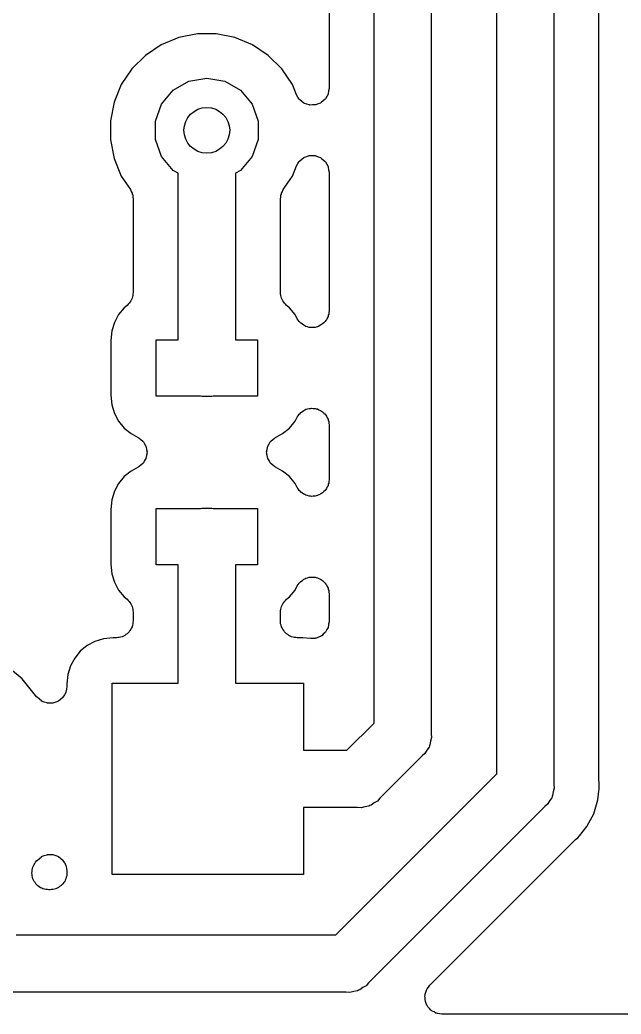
# Model space of a CAD drawing. Extents: x 91 to 190.2, y -113.9 to -59.9.
# Drawn here: x 178.17 to 183.51, y -113.13 to -104.3 of the extents above; entities that cross this region are included whole.
import ezdxf

# ---------------------------------------------------------------- set-up
doc = ezdxf.new("R2010")
doc.units = 0
doc.header["$MEASUREMENT"] = 0
doc.layers.add('BLACK', color=7, linetype='CONTINUOUS')

msp = doc.modelspace()

# ---------------------------------------------------------------- linework, layer by layer
at = {"layer": 'BLACK', "linetype": 'CONTINUOUS'}
for p, q in [((181.316, -110.545), (181.316, -96.4111)), ((181.824, -96.5052), (181.824, -110.639)), ((180.916, -96.601), (180.916, -104.908)), ((182.914, -99.1052), (182.914, -111.089)), ((183.314, -111.061), (183.314, -99.333)), ((182.406, -110.995), (182.406, -99.6222)), ((179.58, -104.456), (179.424, -104.52)), ((179.746, -104.423), (179.58, -104.456)), ((179.914, -104.423), (179.746, -104.423)), ((180.08, -104.456), (179.914, -104.423)), ((180.236, -104.52), (180.08, -104.456)), ((179.424, -104.52), (179.284, -104.614)), ((180.376, -104.614), (180.236, -104.52)), ((179.284, -104.614), (179.164, -104.734)), ((180.496, -104.734), (180.376, -104.614)), ((179.164, -104.734), (179.07, -104.874)), ((180.59, -104.874), (180.496, -104.734)), ((179.671, -104.844), (179.83, -104.816)), ((179.83, -104.816), (179.989, -104.844)), ((179.07, -104.874), (179.006, -105.03)), ((179.532, -104.924), (179.671, -104.844)), ((179.989, -104.844), (180.128, -104.924)), ((180.627, -104.965), (180.59, -104.874)), ((180.916, -104.908), (180.912, -104.93)), ((179.428, -105.048), (179.532, -104.924)), ((180.128, -104.924), (180.232, -105.048)), ((180.64, -104.984), (180.627, -104.965)), ((180.651, -105.004), (180.64, -104.984)), ((180.885, -104.999), (180.883, -105.001)), ((180.896, -104.979), (180.885, -104.999)), ((180.907, -104.959), (180.896, -104.979)), ((180.908, -104.956), (180.907, -104.959)), ((180.909, -104.953), (180.908, -104.956)), ((180.912, -104.93), (180.909, -104.953)), ((179.006, -105.03), (178.973, -105.196)), ((179.373, -105.199), (179.428, -105.048)), ((180.232, -105.048), (180.287, -105.199)), ((180.654, -105.006), (180.651, -105.004)), ((180.655, -105.009), (180.654, -105.006)), ((180.674, -105.023), (180.655, -105.009)), ((180.691, -105.038), (180.674, -105.023)), ((180.694, -105.039), (180.691, -105.038)), ((180.697, -105.041), (180.694, -105.039)), ((180.719, -105.048), (180.697, -105.041)), ((180.74, -105.055), (180.719, -105.048)), ((180.743, -105.055), (180.74, -105.055)), ((180.746, -105.056), (180.743, -105.055)), ((180.769, -105.055), (180.746, -105.056)), ((180.792, -105.055), (180.769, -105.055)), ((180.795, -105.054), (180.792, -105.055)), ((180.798, -105.054), (180.795, -105.054)), ((180.82, -105.045), (180.798, -105.054)), ((180.841, -105.038), (180.82, -105.045)), ((180.844, -105.036), (180.841, -105.038)), ((180.847, -105.034), (180.844, -105.036)), ((180.863, -105.019), (180.847, -105.034)), ((180.881, -105.004), (180.863, -105.019)), ((180.883, -105.001), (180.881, -105.004)), ((178.973, -105.196), (178.973, -105.364)), ((179.373, -105.361), (179.373, -105.199)), ((180.287, -105.199), (180.287, -105.361)), ((178.973, -105.364), (179.006, -105.53)), ((179.428, -105.512), (179.373, -105.361)), ((180.287, -105.361), (180.232, -105.512)), ((179.006, -105.53), (179.07, -105.686)), ((179.532, -105.636), (179.428, -105.512)), ((180.232, -105.512), (180.128, -105.636)), ((180.674, -105.537), (180.691, -105.522)), ((180.691, -105.522), (180.694, -105.521)), ((180.694, -105.521), (180.697, -105.519)), ((180.697, -105.519), (180.719, -105.512)), ((180.719, -105.512), (180.74, -105.505)), ((180.74, -105.505), (180.743, -105.505)), ((180.743, -105.505), (180.746, -105.504)), ((180.746, -105.504), (180.769, -105.505)), ((180.769, -105.505), (180.792, -105.505)), ((180.792, -105.505), (180.795, -105.506)), ((180.795, -105.506), (180.798, -105.506)), ((180.798, -105.506), (180.82, -105.515)), ((180.82, -105.515), (180.841, -105.522)), ((180.841, -105.522), (180.844, -105.524)), ((180.844, -105.524), (180.847, -105.526)), ((180.847, -105.526), (180.863, -105.541)), ((180.59, -105.686), (180.627, -105.595)), ((180.627, -105.595), (180.64, -105.576)), ((180.64, -105.576), (180.651, -105.556)), ((180.651, -105.556), (180.654, -105.554)), ((180.654, -105.554), (180.655, -105.551)), ((180.655, -105.551), (180.674, -105.537)), ((180.863, -105.541), (180.881, -105.556)), ((180.881, -105.556), (180.883, -105.559)), ((180.883, -105.559), (180.885, -105.561)), ((180.885, -105.561), (180.896, -105.581)), ((180.896, -105.581), (180.907, -105.601)), ((180.907, -105.601), (180.908, -105.604)), ((180.908, -105.604), (180.909, -105.607)), ((180.909, -105.607), (180.912, -105.63)), ((179.07, -105.686), (179.151, -105.806)), ((179.576, -105.661), (179.532, -105.636)), ((179.576, -107.14), (179.576, -105.661)), ((180.128, -105.636), (180.084, -105.661)), ((180.084, -105.661), (180.084, -107.14)), ((180.509, -105.806), (180.59, -105.686)), ((180.912, -105.63), (180.916, -105.652)), ((180.916, -105.652), (180.916, -106.882)), ((179.151, -105.806), (179.158, -105.823)), ((179.158, -105.823), (179.167, -105.838)), ((179.167, -105.838), (179.168, -105.846)), ((179.168, -105.846), (179.172, -105.854)), ((179.172, -105.854), (179.173, -105.872)), ((179.173, -105.872), (179.176, -105.89)), ((180.484, -105.89), (180.487, -105.872)), ((180.487, -105.872), (180.488, -105.854)), ((180.488, -105.854), (180.492, -105.846)), ((180.492, -105.846), (180.493, -105.838)), ((180.493, -105.838), (180.502, -105.823)), ((180.502, -105.823), (180.509, -105.806)), ((179.176, -105.89), (179.176, -106.719)), ((180.484, -106.719), (180.484, -105.89)), ((179.169, -106.758), (179.167, -106.77)), ((179.173, -106.747), (179.169, -106.758)), ((179.174, -106.733), (179.173, -106.747)), ((179.176, -106.719), (179.174, -106.733)), ((180.486, -106.733), (180.484, -106.719)), ((180.487, -106.747), (180.486, -106.733)), ((180.491, -106.758), (180.487, -106.747)), ((180.493, -106.77), (180.491, -106.758)), ((179.121, -106.835), (179.096, -106.856)), ((179.13, -106.824), (179.121, -106.835)), ((179.141, -106.815), (179.13, -106.824)), ((179.147, -106.805), (179.141, -106.815)), ((179.155, -106.795), (179.147, -106.805)), ((179.16, -106.782), (179.155, -106.795)), ((179.167, -106.77), (179.16, -106.782)), ((180.5, -106.782), (180.493, -106.77)), ((180.505, -106.795), (180.5, -106.782)), ((180.513, -106.805), (180.505, -106.795)), ((180.519, -106.815), (180.513, -106.805)), ((180.53, -106.824), (180.519, -106.815)), ((180.539, -106.835), (180.53, -106.824)), ((180.564, -106.856), (180.539, -106.835)), ((179.046, -106.917), (179.009, -106.986)), ((179.096, -106.856), (179.046, -106.917)), ((180.614, -106.917), (180.564, -106.856)), ((180.634, -106.953), (180.614, -106.917)), ((180.907, -106.934), (180.899, -106.947)), ((180.909, -106.923), (180.907, -106.934)), ((180.913, -106.913), (180.909, -106.923)), ((180.916, -106.882), (180.913, -106.898)), ((180.913, -106.898), (180.913, -106.913)), ((179.009, -106.986), (178.986, -107.062)), ((180.643, -106.965), (180.634, -106.953)), ((180.651, -106.979), (180.643, -106.965)), ((180.659, -106.986), (180.651, -106.979)), ((180.666, -106.994), (180.659, -106.986)), ((180.679, -107.002), (180.666, -106.994)), ((180.691, -107.012), (180.679, -107.002)), ((180.701, -107.016), (180.691, -107.012)), ((180.71, -107.022), (180.701, -107.016)), ((180.725, -107.025), (180.71, -107.022)), ((180.74, -107.03), (180.725, -107.025)), ((180.751, -107.03), (180.74, -107.03)), ((180.761, -107.032), (180.751, -107.03)), ((180.776, -107.03), (180.761, -107.032)), ((180.792, -107.03), (180.776, -107.03)), ((180.802, -107.027), (180.792, -107.03)), ((180.813, -107.025), (180.802, -107.027)), ((180.826, -107.018), (180.813, -107.025)), ((180.841, -107.012), (180.826, -107.018)), ((180.849, -107.006), (180.841, -107.012)), ((180.859, -107), (180.849, -107.006)), ((180.869, -106.989), (180.859, -107)), ((180.881, -106.979), (180.869, -106.989)), ((180.886, -106.97), (180.881, -106.979)), ((180.893, -106.962), (180.886, -106.97)), ((180.899, -106.947), (180.893, -106.962)), ((178.986, -107.062), (178.977, -107.147)), ((178.977, -107.147), (178.977, -107.633)), ((179.38, -107.64), (179.38, -107.14)), ((179.38, -107.14), (179.576, -107.14)), ((180.084, -107.14), (180.28, -107.14)), ((180.28, -107.14), (180.28, -107.64)), ((178.977, -107.633), (178.986, -107.718)), ((179.774, -107.64), (179.38, -107.64)), ((179.785, -107.644), (179.774, -107.64)), ((179.875, -107.644), (179.785, -107.644)), ((179.886, -107.64), (179.875, -107.644)), ((180.28, -107.64), (179.886, -107.64)), ((178.986, -107.718), (179.009, -107.794)), ((179.009, -107.794), (179.046, -107.863)), ((180.634, -107.827), (180.643, -107.815)), ((180.643, -107.815), (180.651, -107.801)), ((180.651, -107.801), (180.659, -107.794)), ((180.659, -107.794), (180.666, -107.786)), ((180.666, -107.786), (180.679, -107.778)), ((180.679, -107.778), (180.691, -107.768)), ((180.691, -107.768), (180.701, -107.764)), ((180.701, -107.764), (180.71, -107.758)), ((180.71, -107.758), (180.725, -107.755)), ((180.725, -107.755), (180.74, -107.75)), ((180.74, -107.75), (180.751, -107.75)), ((180.751, -107.75), (180.761, -107.748)), ((180.761, -107.748), (180.776, -107.75)), ((180.776, -107.75), (180.792, -107.75)), ((180.792, -107.75), (180.802, -107.753)), ((180.802, -107.753), (180.813, -107.755)), ((180.813, -107.755), (180.826, -107.762)), ((180.826, -107.762), (180.841, -107.768)), ((180.841, -107.768), (180.849, -107.774)), ((180.849, -107.774), (180.859, -107.78)), ((180.859, -107.78), (180.869, -107.791)), ((180.869, -107.791), (180.881, -107.801)), ((180.881, -107.801), (180.886, -107.81)), ((180.886, -107.81), (180.893, -107.818)), ((180.893, -107.818), (180.899, -107.833)), ((179.046, -107.863), (179.096, -107.924)), ((180.564, -107.924), (180.614, -107.863)), ((180.614, -107.863), (180.634, -107.827)), ((180.899, -107.833), (180.907, -107.846)), ((180.907, -107.846), (180.909, -107.857)), ((180.909, -107.857), (180.913, -107.867)), ((180.913, -107.867), (180.913, -107.882)), ((180.913, -107.882), (180.916, -107.898)), ((180.916, -107.898), (180.916, -108.382)), ((179.096, -107.924), (179.157, -107.974)), ((179.157, -107.974), (179.219, -108.008)), ((180.441, -108.008), (180.503, -107.974)), ((180.503, -107.974), (180.564, -107.924)), ((179.219, -108.008), (179.223, -108.011)), ((179.223, -108.011), (179.228, -108.013)), ((179.228, -108.013), (179.244, -108.027)), ((179.244, -108.027), (179.26, -108.04)), ((179.26, -108.04), (179.263, -108.044)), ((179.263, -108.044), (179.267, -108.047)), ((179.267, -108.047), (179.277, -108.066)), ((179.277, -108.066), (179.288, -108.084)), ((179.288, -108.084), (179.289, -108.089)), ((179.289, -108.089), (179.291, -108.093)), ((180.369, -108.093), (180.371, -108.089)), ((180.371, -108.089), (180.372, -108.084)), ((180.372, -108.084), (180.383, -108.066)), ((180.383, -108.066), (180.393, -108.047)), ((180.393, -108.047), (180.397, -108.044)), ((180.397, -108.044), (180.4, -108.04)), ((180.4, -108.04), (180.416, -108.027)), ((180.416, -108.027), (180.432, -108.013)), ((180.432, -108.013), (180.437, -108.011)), ((180.437, -108.011), (180.441, -108.008)), ((179.291, -108.093), (179.294, -108.114)), ((179.294, -108.166), (179.291, -108.187)), ((179.294, -108.114), (179.299, -108.135)), ((179.299, -108.145), (179.294, -108.166)), ((179.299, -108.135), (179.298, -108.14)), ((179.298, -108.14), (179.299, -108.145)), ((180.361, -108.135), (180.366, -108.114)), ((180.362, -108.14), (180.361, -108.135)), ((180.361, -108.145), (180.362, -108.14)), ((180.366, -108.166), (180.361, -108.145)), ((180.366, -108.114), (180.369, -108.093)), ((180.369, -108.187), (180.366, -108.166)), ((179.228, -108.267), (179.223, -108.269)), ((179.244, -108.253), (179.228, -108.267)), ((179.26, -108.24), (179.244, -108.253)), ((179.263, -108.236), (179.26, -108.24)), ((179.267, -108.233), (179.263, -108.236)), ((179.277, -108.214), (179.267, -108.233)), ((179.288, -108.196), (179.277, -108.214)), ((179.289, -108.191), (179.288, -108.196)), ((179.291, -108.187), (179.289, -108.191)), ((180.371, -108.191), (180.369, -108.187)), ((180.372, -108.196), (180.371, -108.191)), ((180.383, -108.214), (180.372, -108.196)), ((180.393, -108.233), (180.383, -108.214)), ((180.397, -108.236), (180.393, -108.233)), ((180.4, -108.24), (180.397, -108.236)), ((180.416, -108.253), (180.4, -108.24)), ((180.432, -108.267), (180.416, -108.253)), ((180.437, -108.269), (180.432, -108.267)), ((179.096, -108.356), (179.046, -108.417)), ((179.157, -108.306), (179.096, -108.356)), ((179.219, -108.272), (179.157, -108.306)), ((179.223, -108.269), (179.219, -108.272)), ((180.441, -108.272), (180.437, -108.269)), ((180.503, -108.306), (180.441, -108.272)), ((180.564, -108.356), (180.503, -108.306)), ((180.614, -108.417), (180.564, -108.356)), ((179.046, -108.417), (179.009, -108.486)), ((180.634, -108.453), (180.614, -108.417)), ((180.907, -108.434), (180.899, -108.447)), ((180.909, -108.423), (180.907, -108.434)), ((180.913, -108.413), (180.909, -108.423)), ((180.916, -108.382), (180.913, -108.398)), ((180.913, -108.398), (180.913, -108.413)), ((179.009, -108.486), (178.986, -108.562)), ((180.643, -108.465), (180.634, -108.453)), ((180.651, -108.479), (180.643, -108.465)), ((180.659, -108.486), (180.651, -108.479)), ((180.666, -108.494), (180.659, -108.486)), ((180.679, -108.502), (180.666, -108.494)), ((180.691, -108.512), (180.679, -108.502)), ((180.701, -108.516), (180.691, -108.512)), ((180.71, -108.522), (180.701, -108.516)), ((180.725, -108.525), (180.71, -108.522)), ((180.74, -108.53), (180.725, -108.525)), ((180.751, -108.53), (180.74, -108.53)), ((180.761, -108.532), (180.751, -108.53)), ((180.776, -108.53), (180.761, -108.532)), ((180.792, -108.53), (180.776, -108.53)), ((180.802, -108.527), (180.792, -108.53)), ((180.813, -108.525), (180.802, -108.527)), ((180.826, -108.518), (180.813, -108.525)), ((180.841, -108.512), (180.826, -108.518)), ((180.849, -108.506), (180.841, -108.512)), ((180.859, -108.5), (180.849, -108.506)), ((180.869, -108.489), (180.859, -108.5)), ((180.881, -108.479), (180.869, -108.489)), ((180.886, -108.47), (180.881, -108.479)), ((180.893, -108.462), (180.886, -108.47)), ((180.899, -108.447), (180.893, -108.462)), ((178.986, -108.562), (178.977, -108.647)), ((178.977, -108.647), (178.977, -109.133)), ((179.38, -109.14), (179.38, -108.64)), ((179.38, -108.64), (179.774, -108.64)), ((179.774, -108.64), (179.785, -108.636)), ((179.785, -108.636), (179.875, -108.636)), ((179.875, -108.636), (179.886, -108.64)), ((179.886, -108.64), (180.28, -108.64)), ((180.28, -108.64), (180.28, -109.14)), ((178.977, -109.133), (178.986, -109.218)), ((179.576, -109.14), (179.38, -109.14)), ((179.576, -110.19), (179.576, -109.14)), ((180.28, -109.14), (180.084, -109.14)), ((180.084, -109.14), (180.084, -110.19)), ((178.986, -109.218), (179.009, -109.294)), ((179.009, -109.294), (179.046, -109.363)), ((180.614, -109.363), (180.634, -109.327)), ((180.634, -109.327), (180.643, -109.315)), ((180.643, -109.315), (180.651, -109.301)), ((180.651, -109.301), (180.659, -109.294)), ((180.659, -109.294), (180.666, -109.286)), ((180.666, -109.286), (180.679, -109.278)), ((180.679, -109.278), (180.691, -109.268)), ((180.691, -109.268), (180.701, -109.264)), ((180.701, -109.264), (180.71, -109.258)), ((180.71, -109.258), (180.725, -109.255)), ((180.725, -109.255), (180.74, -109.25)), ((180.74, -109.25), (180.751, -109.25)), ((180.751, -109.25), (180.761, -109.248)), ((180.761, -109.248), (180.776, -109.25)), ((180.776, -109.25), (180.792, -109.25)), ((180.792, -109.25), (180.802, -109.253)), ((180.802, -109.253), (180.813, -109.255)), ((180.813, -109.255), (180.826, -109.262)), ((180.826, -109.262), (180.841, -109.268)), ((180.841, -109.268), (180.849, -109.274)), ((180.849, -109.274), (180.859, -109.28)), ((180.859, -109.28), (180.869, -109.291)), ((180.869, -109.291), (180.881, -109.301)), ((180.881, -109.301), (180.886, -109.31)), ((180.886, -109.31), (180.893, -109.318)), ((180.893, -109.318), (180.899, -109.333)), ((179.046, -109.363), (179.096, -109.424)), ((180.564, -109.424), (180.614, -109.363)), ((180.899, -109.333), (180.907, -109.346)), ((180.907, -109.346), (180.909, -109.357)), ((180.909, -109.357), (180.913, -109.367)), ((180.913, -109.367), (180.913, -109.382)), ((180.913, -109.382), (180.916, -109.398)), ((180.916, -109.398), (180.916, -109.645)), ((179.096, -109.424), (179.121, -109.445)), ((179.121, -109.445), (179.13, -109.456)), ((179.13, -109.456), (179.141, -109.465)), ((179.141, -109.465), (179.147, -109.475)), ((179.147, -109.475), (179.155, -109.485)), ((179.155, -109.485), (179.16, -109.498)), ((179.16, -109.498), (179.167, -109.51)), ((180.493, -109.51), (180.5, -109.498)), ((180.5, -109.498), (180.505, -109.485)), ((180.505, -109.485), (180.513, -109.475)), ((180.513, -109.475), (180.519, -109.465)), ((180.519, -109.465), (180.53, -109.456)), ((180.53, -109.456), (180.539, -109.445)), ((180.539, -109.445), (180.564, -109.424)), ((179.167, -109.51), (179.169, -109.522)), ((179.169, -109.522), (179.173, -109.533)), ((179.173, -109.533), (179.174, -109.547)), ((179.174, -109.547), (179.176, -109.561)), ((179.176, -109.561), (179.176, -109.637)), ((180.484, -109.561), (180.486, -109.547)), ((180.484, -109.637), (180.484, -109.561)), ((180.486, -109.547), (180.487, -109.533)), ((180.487, -109.533), (180.491, -109.522)), ((180.491, -109.522), (180.493, -109.51)), ((179.169, -109.676), (179.167, -109.689)), ((179.174, -109.663), (179.169, -109.676)), ((179.176, -109.637), (179.174, -109.65)), ((179.174, -109.65), (179.174, -109.663)), ((180.486, -109.65), (180.484, -109.637)), ((180.486, -109.663), (180.486, -109.65)), ((180.491, -109.676), (180.486, -109.663)), ((180.493, -109.689), (180.491, -109.676)), ((180.912, -109.665), (180.91, -109.685)), ((180.916, -109.645), (180.912, -109.665)), ((179.101, -109.767), (179.089, -109.772)), ((179.111, -109.759), (179.101, -109.767)), ((179.122, -109.752), (179.111, -109.759)), ((179.131, -109.742), (179.122, -109.752)), ((179.141, -109.734), (179.131, -109.742)), ((179.147, -109.722), (179.141, -109.734)), ((179.156, -109.712), (179.147, -109.722)), ((179.16, -109.7), (179.156, -109.712)), ((179.167, -109.689), (179.16, -109.7)), ((180.5, -109.7), (180.493, -109.689)), ((180.504, -109.712), (180.5, -109.7)), ((180.513, -109.722), (180.504, -109.712)), ((180.519, -109.734), (180.513, -109.722)), ((180.529, -109.742), (180.519, -109.734)), ((180.538, -109.752), (180.529, -109.742)), ((180.549, -109.759), (180.538, -109.752)), ((180.559, -109.767), (180.549, -109.759)), ((180.571, -109.772), (180.559, -109.767)), ((180.851, -109.769), (180.845, -109.771)), ((180.865, -109.754), (180.851, -109.769)), ((180.881, -109.741), (180.865, -109.754)), ((180.884, -109.736), (180.881, -109.741)), ((180.888, -109.732), (180.884, -109.736)), ((180.897, -109.714), (180.888, -109.732)), ((180.907, -109.696), (180.897, -109.714)), ((180.908, -109.69), (180.907, -109.696)), ((180.91, -109.685), (180.908, -109.69)), ((178.767, -109.856), (178.706, -109.906)), ((178.836, -109.819), (178.767, -109.856)), ((178.912, -109.796), (178.836, -109.819)), ((178.997, -109.787), (178.912, -109.796)), ((179.026, -109.787), (178.997, -109.787)), ((179.039, -109.785), (179.026, -109.787)), ((179.052, -109.785), (179.039, -109.785)), ((179.064, -109.781), (179.052, -109.785)), ((179.077, -109.778), (179.064, -109.781)), ((179.089, -109.772), (179.077, -109.778)), ((180.583, -109.778), (180.571, -109.772)), ((180.596, -109.781), (180.583, -109.778)), ((180.608, -109.785), (180.596, -109.781)), ((180.621, -109.785), (180.608, -109.785)), ((180.634, -109.787), (180.621, -109.785)), ((180.683, -109.787), (180.634, -109.787)), ((180.751, -109.794), (180.683, -109.787)), ((180.772, -109.793), (180.751, -109.794)), ((180.792, -109.793), (180.772, -109.793)), ((180.797, -109.791), (180.792, -109.793)), ((180.803, -109.79), (180.797, -109.791)), ((180.822, -109.782), (180.803, -109.79)), ((180.841, -109.775), (180.822, -109.782)), ((180.845, -109.771), (180.841, -109.775)), ((178.706, -109.906), (178.656, -109.967)), ((178.188, -110.152), (177.999, -109.996)), ((178.656, -109.967), (178.619, -110.036)), ((178.596, -110.112), (178.587, -110.197)), ((178.619, -110.036), (178.596, -110.112)), ((178.321, -110.314), (178.188, -110.152)), ((178.587, -110.197), (178.587, -110.219)), ((178.99, -111.89), (178.99, -110.19)), ((178.99, -110.19), (179.576, -110.19)), ((180.084, -110.19), (180.69, -110.19)), ((180.69, -110.19), (180.69, -110.786)), ((178.565, -110.294), (178.552, -110.315)), ((178.578, -110.272), (178.565, -110.294)), ((178.583, -110.245), (178.578, -110.27)), ((178.578, -110.27), (178.578, -110.271)), ((178.578, -110.271), (178.578, -110.272)), ((178.587, -110.221), (178.583, -110.245)), ((178.587, -110.219), (178.587, -110.22)), ((178.587, -110.22), (178.587, -110.221)), ((178.322, -110.315), (178.321, -110.314)), ((178.342, -110.332), (178.322, -110.315)), ((178.322, -110.315), (178.322, -110.315)), ((178.361, -110.348), (178.342, -110.332)), ((178.362, -110.348), (178.361, -110.348)), ((178.362, -110.349), (178.362, -110.348)), ((178.386, -110.358), (178.362, -110.349)), ((178.41, -110.366), (178.386, -110.358)), ((178.411, -110.366), (178.41, -110.366)), ((178.411, -110.367), (178.411, -110.366)), ((178.437, -110.367), (178.411, -110.367)), ((178.462, -110.367), (178.437, -110.367)), ((178.463, -110.367), (178.462, -110.367)), ((178.487, -110.358), (178.463, -110.367)), ((178.463, -110.367), (178.463, -110.367)), ((178.511, -110.35), (178.487, -110.358)), ((178.512, -110.349), (178.511, -110.35)), ((178.532, -110.333), (178.512, -110.349)), ((178.512, -110.349), (178.512, -110.349)), ((178.551, -110.317), (178.532, -110.333)), ((178.552, -110.316), (178.551, -110.317)), ((178.552, -110.315), (178.552, -110.316)), ((181.075, -110.786), (181.316, -110.545)), ((181.824, -110.639), (181.827, -110.672)), ((181.812, -110.738), (181.807, -110.748)), ((181.818, -110.705), (181.812, -110.738)), ((181.827, -110.672), (181.818, -110.705)), ((180.69, -110.786), (181.075, -110.786)), ((181.768, -110.816), (181.742, -110.837)), ((181.784, -110.787), (181.768, -110.816)), ((181.804, -110.759), (181.784, -110.787)), ((181.807, -110.748), (181.804, -110.759)), ((181.742, -110.837), (181.367, -111.212)), ((180.975, -112.426), (182.406, -110.995)), ((182.914, -111.089), (182.917, -111.122)), ((183.315, -111.068), (183.314, -111.061)), ((183.315, -111.075), (183.315, -111.068)), ((183.317, -111.1), (183.315, -111.075)), ((182.908, -111.155), (182.902, -111.188)), ((182.917, -111.122), (182.908, -111.155)), ((183.305, -111.228), (183.315, -111.125)), ((183.315, -111.125), (183.317, -111.1)), ((183.315, -111.125), (183.315, -111.125)), ((183.315, -111.125), (183.315, -111.125)), ((181.317, -111.254), (181.289, -111.274)), ((181.346, -111.238), (181.317, -111.254)), ((181.367, -111.212), (181.346, -111.238)), ((182.858, -111.266), (182.832, -111.287)), ((182.874, -111.237), (182.858, -111.266)), ((182.894, -111.209), (182.874, -111.237)), ((182.897, -111.198), (182.894, -111.209)), ((182.902, -111.188), (182.897, -111.198)), ((183.267, -111.351), (183.305, -111.228)), ((181.169, -111.294), (180.69, -111.294)), ((180.69, -111.294), (180.69, -111.89)), ((181.202, -111.297), (181.169, -111.294)), ((181.235, -111.288), (181.202, -111.297)), ((181.268, -111.282), (181.235, -111.288)), ((182.832, -111.287), (181.267, -112.852)), ((181.278, -111.277), (181.268, -111.282)), ((181.289, -111.274), (181.278, -111.277)), ((183.225, -111.43), (183.267, -111.351)), ((183.206, -111.465), (183.225, -111.43)), ((183.225, -111.43), (183.225, -111.43)), ((183.14, -111.545), (183.206, -111.465)), ((181.811, -112.874), (183.095, -111.59)), ((183.095, -111.59), (183.101, -111.586)), ((183.101, -111.586), (183.105, -111.58)), ((183.105, -111.58), (183.125, -111.565)), ((183.125, -111.565), (183.14, -111.545)), ((183.14, -111.545), (183.14, -111.545)), ((178.295, -111.801), (178.303, -111.792)), ((178.303, -111.792), (178.309, -111.781)), ((178.309, -111.781), (178.321, -111.766)), ((178.321, -111.766), (178.322, -111.765)), ((178.322, -111.765), (178.342, -111.748)), ((178.322, -111.765), (178.322, -111.765)), ((178.342, -111.748), (178.361, -111.732)), ((178.361, -111.732), (178.362, -111.732)), ((178.362, -111.731), (178.386, -111.722)), ((178.362, -111.732), (178.362, -111.731)), ((178.386, -111.722), (178.41, -111.714)), ((178.41, -111.714), (178.411, -111.714)), ((178.411, -111.714), (178.411, -111.713)), ((178.411, -111.713), (178.437, -111.713)), ((178.437, -111.713), (178.462, -111.713)), ((178.462, -111.713), (178.463, -111.713)), ((178.463, -111.713), (178.463, -111.713)), ((178.463, -111.713), (178.487, -111.722)), ((178.487, -111.722), (178.511, -111.73)), ((178.511, -111.73), (178.512, -111.731)), ((178.512, -111.731), (178.512, -111.731)), ((178.512, -111.731), (178.532, -111.747)), ((178.532, -111.747), (178.551, -111.763)), ((178.551, -111.763), (178.552, -111.764)), ((178.552, -111.764), (178.552, -111.765)), ((178.552, -111.765), (178.565, -111.786)), ((178.565, -111.786), (178.578, -111.808)), ((178.275, -111.878), (178.277, -111.864)), ((178.277, -111.89), (178.275, -111.878)), ((178.277, -111.85), (178.282, -111.838)), ((178.277, -111.864), (178.277, -111.85)), ((178.282, -111.838), (178.284, -111.826)), ((178.284, -111.826), (178.29, -111.814)), ((178.29, -111.814), (178.295, -111.801)), ((178.578, -111.808), (178.578, -111.809)), ((178.578, -111.809), (178.578, -111.81)), ((178.578, -111.81), (178.583, -111.835)), ((178.583, -111.835), (178.587, -111.859)), ((178.587, -111.876), (178.585, -111.889)), ((178.587, -111.859), (178.587, -111.86)), ((178.587, -111.86), (178.587, -111.861)), ((178.587, -111.861), (178.587, -111.876)), ((178.277, -111.902), (178.277, -111.89)), ((178.282, -111.915), (178.277, -111.902)), ((178.285, -111.929), (178.282, -111.915)), ((178.291, -111.939), (178.285, -111.929)), ((178.295, -111.951), (178.291, -111.939)), ((178.304, -111.962), (178.295, -111.951)), ((178.311, -111.974), (178.304, -111.962)), ((178.321, -111.981), (178.311, -111.974)), ((178.552, -111.972), (178.542, -111.981)), ((178.559, -111.961), (178.552, -111.972)), ((178.567, -111.951), (178.559, -111.961)), ((178.572, -111.939), (178.567, -111.951)), ((178.578, -111.927), (178.572, -111.939)), ((178.581, -111.914), (178.578, -111.927)), ((178.585, -111.902), (178.581, -111.914)), ((178.585, -111.889), (178.585, -111.902)), ((180.69, -111.89), (178.99, -111.89)), ((178.329, -111.991), (178.321, -111.981)), ((178.341, -111.998), (178.329, -111.991)), ((178.351, -112.007), (178.341, -111.998)), ((178.363, -112.011), (178.351, -112.007)), ((178.374, -112.017), (178.363, -112.011)), ((178.387, -112.019), (178.374, -112.017)), ((178.401, -112.024), (178.387, -112.019)), ((178.413, -112.024), (178.401, -112.024)), ((178.425, -112.026), (178.413, -112.024)), ((178.437, -112.026), (178.425, -112.026)), ((178.45, -112.024), (178.437, -112.026)), ((178.463, -112.024), (178.45, -112.024)), ((178.476, -112.019), (178.463, -112.024)), ((178.489, -112.017), (178.476, -112.019)), ((178.5, -112.01), (178.489, -112.017)), ((178.512, -112.006), (178.5, -112.01)), ((178.522, -111.997), (178.512, -112.006)), ((178.534, -111.991), (178.522, -111.997)), ((178.542, -111.981), (178.534, -111.991)), ((178.135, -112.426), (180.975, -112.426)), ((181.267, -112.852), (181.246, -112.878)), ((181.069, -112.934), (178.041, -112.934)), ((181.102, -112.937), (181.069, -112.934)), ((181.135, -112.928), (181.102, -112.937)), ((181.168, -112.922), (181.135, -112.928)), ((181.178, -112.917), (181.168, -112.922)), ((181.189, -112.914), (181.178, -112.917)), ((181.217, -112.894), (181.189, -112.914)), ((181.246, -112.878), (181.217, -112.894)), ((181.769, -112.954), (181.776, -112.936)), ((181.776, -112.936), (181.781, -112.917)), ((181.781, -112.917), (181.785, -112.911)), ((181.785, -112.911), (181.787, -112.905)), ((181.787, -112.905), (181.8, -112.89)), ((181.8, -112.89), (181.811, -112.874)), ((181.768, -112.967), (181.769, -112.961)), ((181.769, -112.986), (181.768, -112.967)), ((181.769, -112.961), (181.769, -112.954)), ((181.769, -113.006), (181.769, -112.986)), ((181.772, -113.012), (181.769, -113.006)), ((181.772, -113.019), (181.772, -113.012)), ((181.78, -113.037), (181.772, -113.019)), ((181.787, -113.055), (181.78, -113.037)), ((181.791, -113.06), (181.787, -113.055)), ((181.794, -113.066), (181.791, -113.06)), ((181.808, -113.08), (181.794, -113.066)), ((181.821, -113.095), (181.808, -113.08)), ((181.826, -113.098), (181.821, -113.095)), ((181.831, -113.103), (181.826, -113.098)), ((181.849, -113.111), (181.831, -113.103)), ((181.866, -113.121), (181.849, -113.111)), ((181.872, -113.122), (181.866, -113.121)), ((181.878, -113.125), (181.872, -113.122)), ((181.898, -113.127), (181.878, -113.125)), ((181.917, -113.13), (181.898, -113.127)), ((184.707, -113.13), (181.917, -113.13))]:
    msp.add_line(p, q, dxfattribs=at)
at = {"layer": 'BLACK'}
msp.add_circle((179.83, -105.28), 0.2032, dxfattribs=at)

doc.saveas('drawing.dxf')
